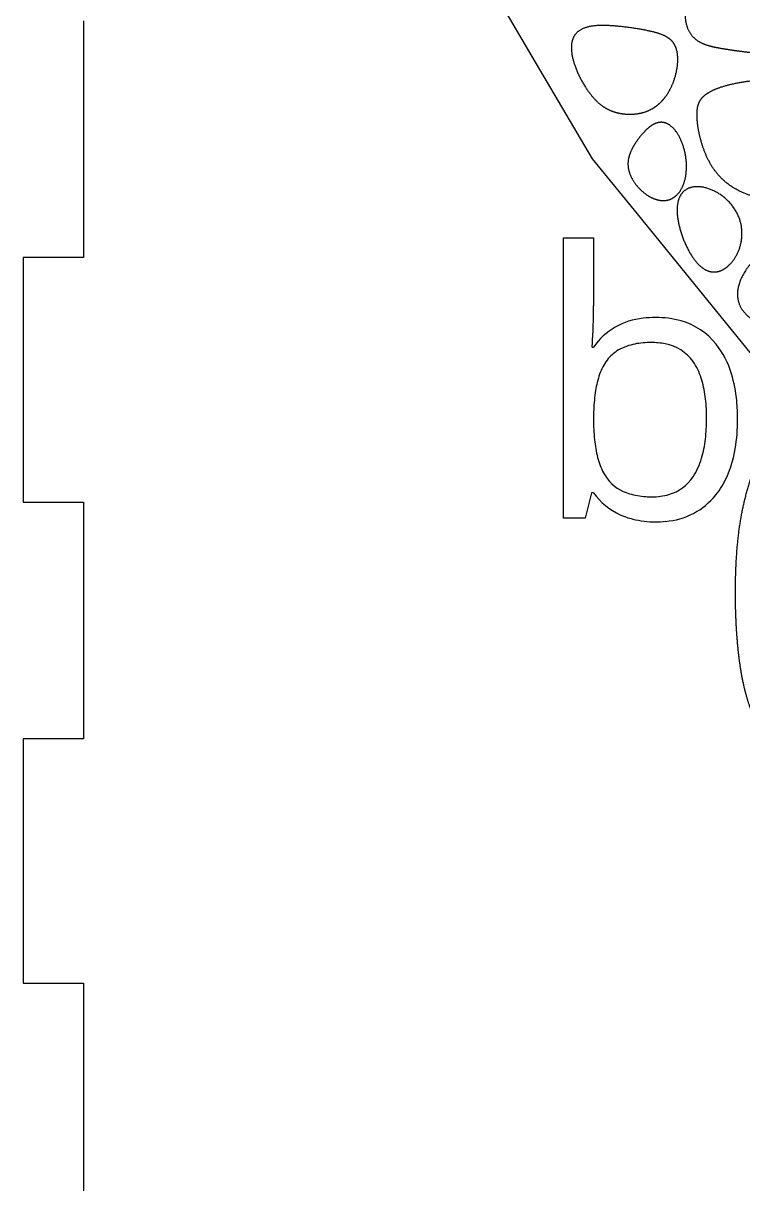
# Model space of a CAD drawing. Header units: centimetres. Extents: x 0 to 23.1, y -0.1 to 26.6.
# Drawn here: x 0 to 2.929, y 16.849 to 21.577 of the extents above; entities that cross this region are included whole.
import ezdxf

# ---------------------------------------------------------------- set-up
doc = ezdxf.new("R2010")
doc.units = ezdxf.units.CM
doc.header["$MEASUREMENT"] = 0
doc.layers.add('light v3_box', color=7, linetype='Continuous')
doc.layers.add('light v3_Sketch14', color=7, linetype='Continuous')

msp = doc.modelspace()

# ---------------------------------------------------------------- linework, layer by layer
at = {"layer": 'light v3_box'}
for p, q in [((0.245, 21.586), (0.245, 20.622)), ((2.1998, 19.5603), (2.1998, 20.7024)), ((2.1998, 20.7024), (2.3216, 20.7024)), ((2.3216, 20.7024), (2.3216, 20.4249)), ((0, 20.622), (0, 19.626)), ((0.245, 20.622), (0, 20.622)), ((2.3157, 20.2576), (2.3216, 20.2576)), ((0, 19.626), (0.245, 19.626)), ((0.245, 19.626), (0.245, 18.662)), ((2.3128, 19.6638), (2.2871, 19.5603)), ((2.3216, 19.6638), (2.3128, 19.6638)), ((2.2871, 19.5603), (2.1998, 19.5603)), ((0, 18.662), (0, 17.666)), ((0.245, 18.662), (0, 18.662)), ((0, 17.666), (0.245, 17.666)), ((0.245, 17.666), (0.245, 16.702))]:
    msp.add_line(p, q, dxfattribs=at)
for centre, radius, start, end in [((-0.2187, 20.4228), 2.5403, 358.1123, 0.0484), ((0.4883, 20.3991), 1.8329, 355.7239, 358.1259), ((2.5488, 20.0991), 0.277, 95.1835, 145.1109), ((2.5732, 19.9618), 0.4161, 89.8743, 96.8145), ((2.5777, 20.0056), 0.3724, 74.2393, 90.5624), ((2.6024, 20.0959), 0.2788, 38.5631, 74.067), ((0.7963, 20.3779), 1.5242, 355.4718, 355.6527), ((2.5051, 20.1056), 0.162, 120.1403, 142.4249), ((2.5286, 20.0616), 0.2118, 100.4469, 119.6701), ((2.5539, 19.9336), 0.3424, 89.5731, 100.7324), ((2.5583, 19.9942), 0.2818, 78.6782, 90.3749), ((2.5822, 20.0956), 0.1777, 35.5408, 79.8011), ((2.539, 20.0467), 0.359, 16.4709, 38.4075), ((2.544, 20.0798), 0.2086, 143.3382, 161.256), ((2.5622, 20.0814), 0.2021, 32.7036, 35.5242), ((2.5078, 20.0502), 0.2648, 15.7779, 32.0151), ((2.7066, 20.0221), 0.3811, 160.8926, 171.2334), ((2.3564, 19.9894), 0.5503, 5.1339, 16.7973), ((2.3331, 19.9988), 0.4469, 6.1648, 16.0397), ((2.978, 19.9783), 0.6561, 171.0668, 177.8457), ((3.2603, 19.964), 0.9387, 177.6177, 180.0425), ((2.062, 19.9676), 0.7199, 359.7681, 6.3095), ((2.126, 19.9649), 0.7821, 359.8779, 5.4094), ((3.1272, 19.9601), 0.8056, 179.7763, 185.7075), ((2.0837, 19.962), 0.6981, 353.4935, 0.2205), ((2.1937, 19.9591), 0.7144, 350.6563, 0.338), ((2.8096, 19.9274), 0.4863, 185.5925, 194.2051), ((2.3299, 19.9328), 0.4502, 343.4171, 353.6369), ((2.4427, 19.9167), 0.4618, 335.8306, 350.8255), ((2.6061, 19.8746), 0.2761, 193.943, 208.0218), ((2.493, 19.883), 0.2797, 326.7105, 343.6662), ((2.5238, 19.8327), 0.1838, 208.5536, 217.5606), ((2.5171, 19.8299), 0.1768, 218.169, 253.8047), ((2.58, 19.8253), 0.1752, 286.0163, 326.8497), ((2.5523, 19.8694), 0.3425, 321.3162, 335.5436), ((2.5411, 19.8208), 0.2699, 215.585, 245.8362), ((2.5499, 19.931), 0.283, 253.1382, 266.8483), ((2.5591, 20.0394), 0.3918, 266.3776, 270.0511), ((2.562, 19.8905), 0.2429, 269.3869, 285.8631), ((2.5942, 19.8353), 0.2884, 274.064, 321.4081), ((2.5615, 19.8683), 0.3216, 245.9802, 255.5456), ((2.572, 19.9152), 0.3696, 255.7755, 270.3186), ((2.5746, 19.9589), 0.4132, 269.9225, 275.5481)]:
    msp.add_arc(centre, radius, start, end, dxfattribs=at)
at = {"layer": 'light v3_Sketch14'}
for p, q in [((2.0721, 21.4416), (1.7729, 21.9498)), ((2.3179, 21.0242), (2.0721, 21.4416)), ((2.5, 20.8), (2.3179, 21.0242)), ((3.1218, 20.0342), (2.5, 20.8))]:
    msp.add_line(p, q, dxfattribs=at)
for points in [[(3.0716, 21.4716), (3.0643, 21.4682), (3.049, 21.4624), (3.0245, 21.4571), (2.9894, 21.4555), (2.9434, 21.4594), (2.8966, 21.466), (2.8503, 21.473), (2.8062, 21.4806), (2.7662, 21.4918), (2.7325, 21.5107), (2.7075, 21.541), (2.6933, 21.5839), (2.6919, 21.6368), (2.7046, 21.6937), (2.7319, 21.7473), (2.7732, 21.7901), (2.8267, 21.8158), (2.8887, 21.8213), (2.9539, 21.8069), (3.0165, 21.7752), (3.0705, 21.7304), (3.111, 21.6778), (3.1347, 21.6229), (3.1406, 21.571), (3.1303, 21.5262), (3.1114, 21.4985), (3.0928, 21.483), (3.0788, 21.475), (3.0716, 21.4716)], [(2.6, 21.2598), (2.594, 21.2535), (2.5816, 21.2418), (2.5615, 21.2272), (2.5326, 21.2138), (2.4952, 21.2059), (2.4587, 21.2051), (2.4243, 21.2095), (2.3926, 21.2188), (2.363, 21.2341), (2.3345, 21.257), (2.3064, 21.2888), (2.2791, 21.3295), (2.2547, 21.3768), (2.2365, 21.4266), (2.2282, 21.4739), (2.2329, 21.5142), (2.2528, 21.544), (2.2874, 21.5619), (2.3341, 21.5691), (2.3889, 21.5683), (2.4469, 21.5623), (2.5031, 21.5541), (2.5534, 21.5449), (2.5952, 21.5341), (2.6275, 21.5193), (2.6499, 21.4979), (2.6628, 21.4678), (2.6668, 21.4292), (2.6621, 21.3844), (2.6492, 21.3379), (2.6327, 21.3028), (2.6174, 21.2798), (2.606, 21.2661), (2.6, 21.2598)], [(3.0716, 20.8545), (3.0581, 20.8555), (3.0319, 20.8583), (2.9949, 20.8643), (2.95, 20.8765), (2.9012, 20.8983), (2.8598, 20.9265), (2.8256, 20.9605), (2.7981, 20.9996), (2.777, 21.0422), (2.7615, 21.0864), (2.7506, 21.1299), (2.744, 21.1705), (2.7417, 21.2066), (2.7442, 21.2372), (2.7533, 21.2626), (2.7712, 21.2837), (2.7995, 21.3017), (2.8382, 21.3173), (2.8856, 21.3304), (2.9383, 21.3403), (2.9925, 21.3458), (3.0441, 21.3457), (3.0898, 21.3385), (3.1276, 21.3231), (3.1572, 21.2988), (3.1794, 21.2655), (3.1954, 21.2235), (3.2066, 21.1741), (3.214, 21.1195), (3.2177, 21.0625), (3.2179, 21.0066), (3.214, 20.955), (3.2057, 20.9112), (3.1924, 20.8776), (3.1738, 20.8561), (3.1546, 20.849), (3.1378, 20.8495), (3.1254, 20.8524), (3.119, 20.8545)], [(2.6078, 20.8545), (2.6014, 20.8543), (2.5883, 20.8552), (2.5681, 20.8602), (2.5413, 20.8733), (2.5109, 20.8979), (2.4862, 20.9274), (2.469, 20.9587), (2.4606, 20.9895), (2.461, 21.0191), (2.469, 21.0475), (2.483, 21.0755), (2.5013, 21.1031), (2.5225, 21.1297), (2.5456, 21.1528), (2.57, 21.1693), (2.5954, 21.1762), (2.621, 21.1711), (2.6457, 21.1534), (2.6679, 21.124), (2.6858, 21.0854), (2.6977, 21.0408), (2.7022, 20.9939), (2.6983, 20.9488), (2.6861, 20.9091), (2.6661, 20.8782), (2.6449, 20.8624), (2.6269, 20.8563), (2.6143, 20.8547), (2.6078, 20.8545)], [(2.8415, 20.5697), (2.8347, 20.5668), (2.8209, 20.5626), (2.8002, 20.5615), (2.7732, 20.5704), (2.7418, 20.5978), (2.7133, 20.6388), (2.6886, 20.6895), (2.6697, 20.745), (2.6595, 20.8), (2.6613, 20.8489), (2.6771, 20.8867), (2.7076, 20.9094), (2.7503, 20.915), (2.7998, 20.9031), (2.8491, 20.8753), (2.8908, 20.8343), (2.9189, 20.7841), (2.9299, 20.7292), (2.9242, 20.675), (2.9047, 20.6265), (2.8815, 20.5963), (2.8619, 20.5801), (2.8483, 20.5726), (2.8415, 20.5697)], [(3, 20.35), (2.9977, 20.3514), (2.9923, 20.3547), (2.9815, 20.3611), (2.962, 20.3731), (2.9345, 20.3961), (2.9123, 20.4285), (2.9032, 20.4708), (2.9115, 20.5204), (2.9385, 20.5732), (2.9823, 20.6235), (3.0392, 20.6656), (3.1039, 20.6944), (3.1699, 20.7061), (3.2305, 20.6995), (3.279, 20.6761), (3.3095, 20.6396), (3.318, 20.5944), (3.3031, 20.5455), (3.2669, 20.4975), (3.2156, 20.4536), (3.1577, 20.4159), (3.1024, 20.386), (3.0575, 20.3643), (3.0279, 20.3507), (3.014, 20.3444), (3.0099, 20.3442), (3.0061, 20.3463), (3.0023, 20.3486), (3, 20.35)], [(3.3546, 18.2796), (3.3498, 18.2927), (3.3395, 18.3183), (3.3224, 18.3546), (3.2961, 18.3987), (3.2576, 18.447), (3.2141, 18.4895), (3.1667, 18.528), (3.1175, 18.566), (3.0692, 18.6078), (3.0246, 18.6577), (2.9861, 18.7188), (2.9551, 18.7924), (2.9318, 18.8771), (2.9156, 18.9701), (2.9054, 19.0676), (2.9001, 19.1656), (2.8985, 19.261), (2.9002, 19.3517), (2.9053, 19.4373), (2.914, 19.5181), (2.9271, 19.5952), (2.945, 19.6699), (2.9684, 19.7432), (2.9976, 19.816), (3.0326, 19.8886), (3.0653, 19.9468), (3.0926, 19.9904), (3.1119, 20.0196), (3.1218, 20.0342)]]:
    msp.add_open_spline(points, degree=5, dxfattribs=at)

doc.saveas('drawing.dxf')
